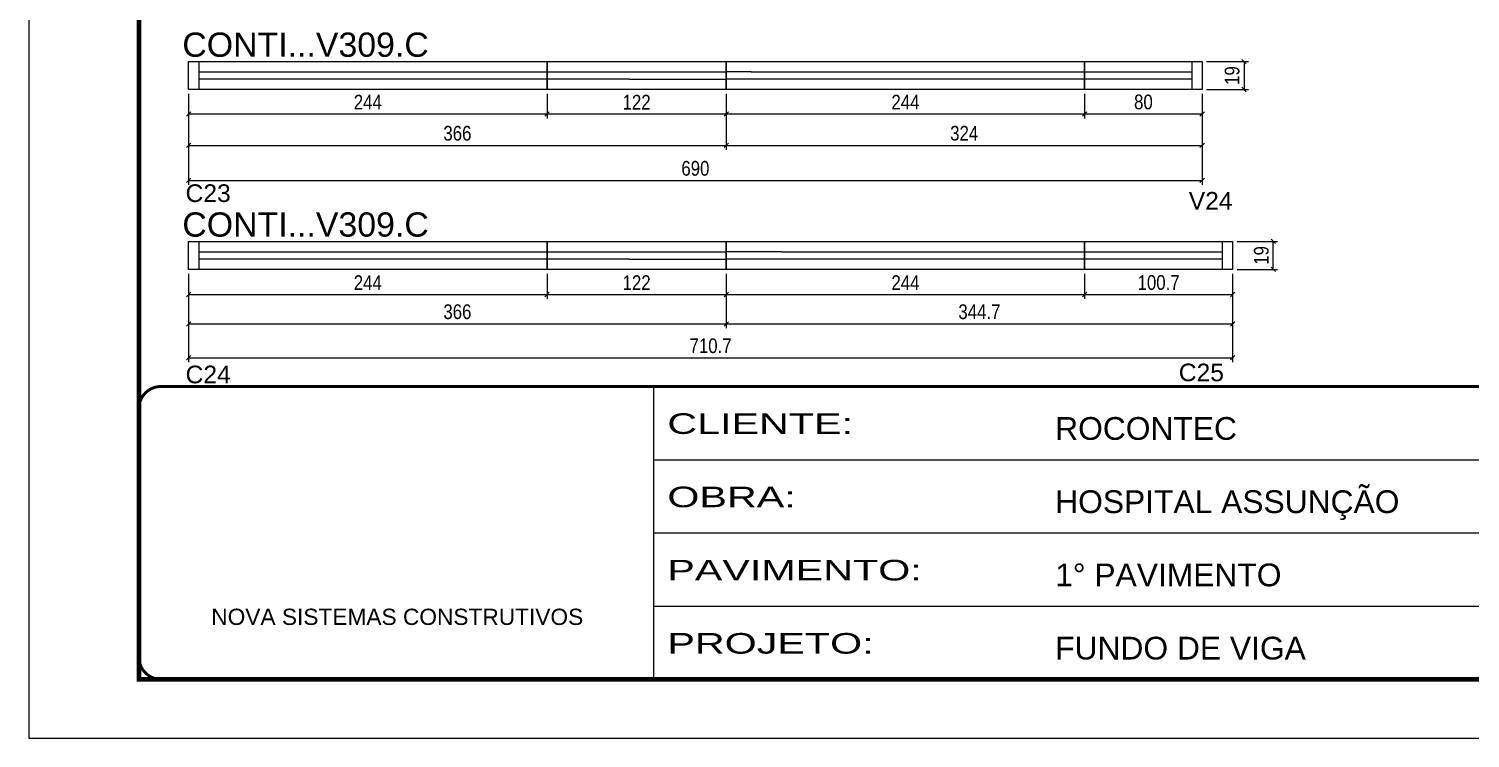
# Model space of a CAD drawing. Extents: x 3090 to 9343, y 762 to 5258.
# Drawn here: x 6273 to 7255, y 3059 to 3542 of the extents above; entities that cross this region are included whole.
import ezdxf

# ---------------------------------------------------------------- set-up
doc = ezdxf.new("R2010")
doc.units = 0
doc.linetypes.add('CONTINUO', pattern=[0])
doc.linetypes.add('DASHED', pattern=[0.75, 0.5, -0.25])
doc.layers.add('00 - FELIPE', color=2, linetype='Continuous', plot=False)
for name, color, linetype in [('5', 5, 'Continuous'), ('NOMENCLATURA', 7, 'Continuous'), ('Painéis', 200, 'Continuous'), ('SARR_2.2x7', 40, 'Continuous')]:
    doc.layers.add(name, color=color, linetype=linetype)
for name, color, linetype, lineweight in [('Escoras', 2, 'Continuous', 25), ('Folhas', 255, 'Continuous', 9), ('Romaneio', 3, 'Continuous', 13), ('SARRAFO DE PRESSAO', 251, 'DASHED', 9)]:
    doc.layers.add(name, color=color, linetype=linetype, lineweight=lineweight)
doc.styles.add('ARIAL', font='arial.ttf')
doc.styles.add('COTA TECNICA', font='techl___.ttf', dxfattribs={"height": 10})
doc.styles.add('COTA TECNICA-50', font='techl___.ttf', dxfattribs={"height": 10})
doc.styles.get("Standard").update_dxf_attribs({"font": 'arial.ttf'})
doc.styles.add('Tecnologia', font='')
doc.styles.get('Tecnologia').set_extended_font_data('Forgotten Futurist')
doc.dimstyles.new('COTA PAINEL-50', dxfattribs={"dimtxt": 10, "dimasz": 3, "dimexe": 3, "dimexo": 3, "dimgap": 3, "dimtad": 1, "dimdec": 1, "dimzin": 12, "dimdsep": 46, "dimtxsty": 'COTA TECNICA-50', "dimblk1": 'OBLIQUE', "dimblk2": 'OBLIQUE', "dimsah": 1, "dimcen": 0.9, "dimclrd": 4, "dimclre": 4, "dimclrt": 240, "dimadec": 1, "dimazin": 3, "dimtfac": 1, "dimtdec": 1, "dimtmove": 0, "dimatfit": 3, "dimfxl": 1, "dimtolj": 1, "dimtzin": 12, "dimarcsym": 0})
doc.dimstyles.new('PAINEL', dxfattribs={"dimtxt": 10, "dimasz": 3, "dimexe": 3, "dimexo": 3, "dimgap": 3, "dimtad": 1, "dimdec": 1, "dimzin": 12, "dimdsep": 46, "dimtxsty": 'COTA TECNICA', "dimblk1": 'OBLIQUE', "dimblk2": 'OBLIQUE', "dimsah": 1, "dimcen": 0.9, "dimclrd": 4, "dimclre": 4, "dimclrt": 240, "dimadec": 1, "dimazin": 3, "dimtfac": 1, "dimtdec": 1, "dimtmove": 0, "dimatfit": 3, "dimfxl": 1, "dimtolj": 1, "dimtzin": 12, "dimarcsym": 0})

# ---------------------------------------------------------------- blocks, each defined once
blk = doc.blocks.new('9999999999')
at = {"color": 30, "linetype": 'CONTINUO'}
for p, q in [((98564.56, 34230.21), (98564.56, 34429.45)), ((98564.56, 34379.64), (99583.98, 34379.64)), ((98564.56, 34329.83), (99487.98, 34329.83)), ((98564.56, 34280.02), (99487.98, 34280.02))]:
    blk.add_line(p, q, dxfattribs=at)
at = {"color": 30, "linetype": 'CONTINUO', "const_width": 2}
blk.add_lwpolyline([(99583.98, 34230.21), (99583.98, 34414.45, 0.414214), (99568.98, 34429.45), (98228.98, 34429.45, 0.414214), (98213.98, 34414.45), (98213.98, 34245.21, 0.414214), (98228.98, 34230.21), (99583.98, 34230.21)], format="xyb", dxfattribs=at)
at = {"layer": 'Folhas'}
blk.add_lwpolyline([(98138.98, 34190.21), (99623.98, 34190.21), (99623.98, 35240.21), (98138.98, 35240.21)], close=True, dxfattribs=at)
at = {"layer": 'Folhas', "color": 30, "const_width": 3}
blk.add_lwpolyline([(98213.98, 34230.21), (99583.98, 34230.21), (99583.98, 35200.21), (98213.98, 35200.21)], close=True, dxfattribs=at)
at = {"color": 7, "linetype": 'Continuous', "ltscale": 5, "style": 'ARIAL'}
for s, height, p in [('ROCONTEC', 15.483, (98837.68, 34393.13)), ('HOSPITAL ASSUNÇÃO', 15.4829, (98837.68, 34343.32)), ('1° PAVIMENTO', 15.4829, (98837.68, 34293.51)), ('NOVA SISTEMAS CONSTRUTIVOS', 11.0592, (98263.19, 34267.21)), ('FUNDO DE VIGA', 15.4829, (98837.68, 34243.7))]:
    blk.add_text(s, height=height, dxfattribs=at).set_placement(p)
at = {"layer": 'Folhas', "color": 7, "style": 'Tecnologia', "width": 1.5}
for s, p in [('CLIENTE:', (98573.65, 34397.17)), ('OBRA:', (98573.65, 34347.31)), ('PAVIMENTO:', (98573.65, 34297.5)), ('PROJETO:', (98573.65, 34247.69))]:
    blk.add_text(s, height=14, dxfattribs=at).set_placement(p)
blk = doc.blocks.new('_Oblique')
at = {"color": 0, "linetype": 'ByBlock', "lineweight": -2}
blk.add_line((-0.5, -0.5), (0.5, 0.5), dxfattribs=at)
blk = doc.blocks.new('*D24')
at = {"layer": 'Defpoints', "color": 0, "linetype": 'ByBlock', "transparency": 16777216}
for p in [(6382.18, 3500.37), (7072.21, 3500.37), (7072.21, 3438.54)]:
    blk.add_point(p, dxfattribs=at)
at = {"layer": 'Escoras', "color": 4, "linetype": 'ByBlock', "lineweight": -2, "transparency": 16777216}
for p, q in [((6382.18, 3497.37), (6382.18, 3435.54)), ((7072.21, 3497.37), (7072.21, 3435.54)), ((6382.18, 3438.54), (7072.21, 3438.54))]:
    blk.add_line(p, q, dxfattribs=at)
at = {"layer": 'Escoras', "color": 4, "linetype": 'ByBlock', "lineweight": -2, "transparency": 16777216, "xscale": 3, "yscale": 3, "zscale": 3, "rotation": 180}
blk.add_blockref('_Oblique', (6382.18, 3438.54), dxfattribs=at)
at = {"layer": 'Escoras', "color": 4, "linetype": 'ByBlock', "lineweight": -2, "transparency": 16777216, "xscale": 3, "yscale": 3, "zscale": 3}
blk.add_blockref('_Oblique', (7072.21, 3438.54), dxfattribs=at)
at = {"layer": 'Escoras', "color": 240, "linetype": 'ByBlock', "transparency": 16777216, "insert": (6727.19, 3446.67), "char_height": 10, "attachment_point": 5, "style": 'COTA TECNICA-50'}
blk.add_mtext('\\A1;690', dxfattribs=at)
blk = doc.blocks.new('*D183')
at = {"layer": 'Defpoints', "color": 0, "linetype": 'ByBlock', "transparency": 16777216}
for p in [(6382.18, 3500.37), (6626.18, 3500.37), (6626.18, 3483.7)]:
    blk.add_point(p, dxfattribs=at)
at = {"layer": 'Romaneio', "color": 4, "linetype": 'ByBlock', "lineweight": -2, "transparency": 16777216}
for p, q in [((6382.18, 3497.37), (6382.18, 3480.7)), ((6626.18, 3497.37), (6626.18, 3480.7)), ((6382.18, 3483.7), (6626.18, 3483.7))]:
    blk.add_line(p, q, dxfattribs=at)
at = {"layer": 'Romaneio', "color": 4, "linetype": 'ByBlock', "lineweight": -2, "transparency": 16777216, "xscale": 3, "yscale": 3, "zscale": 3, "rotation": 180}
blk.add_blockref('_Oblique', (6382.18, 3483.7), dxfattribs=at)
at = {"layer": 'Romaneio', "color": 4, "linetype": 'ByBlock', "lineweight": -2, "transparency": 16777216, "xscale": 3, "yscale": 3, "zscale": 3}
blk.add_blockref('_Oblique', (6626.18, 3483.7), dxfattribs=at)
at = {"layer": 'Romaneio', "color": 240, "linetype": 'ByBlock', "transparency": 16777216, "insert": (6504.18, 3491.77), "char_height": 10, "attachment_point": 5, "style": 'COTA TECNICA-50'}
blk.add_mtext('\\A1;244', dxfattribs=at)
blk = doc.blocks.new('*D184')
at = {"layer": 'Defpoints', "color": 0, "linetype": 'ByBlock', "transparency": 16777216}
for p in [(6626.18, 3500.37), (6748.18, 3500.37), (6748.18, 3483.7)]:
    blk.add_point(p, dxfattribs=at)
at = {"layer": 'Escoras', "color": 4, "linetype": 'ByBlock', "lineweight": -2, "transparency": 16777216}
for p, q in [((6626.18, 3497.37), (6626.18, 3480.7)), ((6748.18, 3497.37), (6748.18, 3480.7)), ((6626.18, 3483.7), (6748.18, 3483.7))]:
    blk.add_line(p, q, dxfattribs=at)
at = {"layer": 'Escoras', "color": 4, "linetype": 'ByBlock', "lineweight": -2, "transparency": 16777216, "xscale": 3, "yscale": 3, "zscale": 3, "rotation": 180}
blk.add_blockref('_Oblique', (6626.18, 3483.7), dxfattribs=at)
at = {"layer": 'Escoras', "color": 4, "linetype": 'ByBlock', "lineweight": -2, "transparency": 16777216, "xscale": 3, "yscale": 3, "zscale": 3}
blk.add_blockref('_Oblique', (6748.18, 3483.7), dxfattribs=at)
at = {"layer": 'Escoras', "color": 240, "linetype": 'ByBlock', "transparency": 16777216, "insert": (6687.18, 3491.75), "char_height": 10, "attachment_point": 5, "style": 'COTA TECNICA-50'}
blk.add_mtext('\\A1;122', dxfattribs=at)
blk = doc.blocks.new('*D25')
at = {"layer": 'Defpoints', "color": 0, "linetype": 'ByBlock', "transparency": 16777216}
for p in [(6992.18, 3500.37), (7072.21, 3500.37), (7072.21, 3483.7)]:
    blk.add_point(p, dxfattribs=at)
at = {"layer": 'Escoras', "color": 4, "linetype": 'ByBlock', "lineweight": -2, "transparency": 16777216}
for p, q in [((6992.18, 3497.37), (6992.18, 3480.7)), ((7072.21, 3497.37), (7072.21, 3480.7)), ((6992.18, 3483.7), (7072.21, 3483.7))]:
    blk.add_line(p, q, dxfattribs=at)
at = {"layer": 'Escoras', "color": 4, "linetype": 'ByBlock', "lineweight": -2, "transparency": 16777216, "xscale": 3, "yscale": 3, "zscale": 3, "rotation": 180}
blk.add_blockref('_Oblique', (6992.18, 3483.7), dxfattribs=at)
at = {"layer": 'Escoras', "color": 4, "linetype": 'ByBlock', "lineweight": -2, "transparency": 16777216, "xscale": 3, "yscale": 3, "zscale": 3}
blk.add_blockref('_Oblique', (7072.21, 3483.7), dxfattribs=at)
at = {"layer": 'Escoras', "color": 240, "linetype": 'ByBlock', "transparency": 16777216, "insert": (7032.19, 3491.82), "char_height": 10, "attachment_point": 5, "style": 'COTA TECNICA-50'}
blk.add_mtext('\\A1;80', dxfattribs=at)
blk = doc.blocks.new('*D26')
at = {"layer": 'Defpoints', "color": 0, "linetype": 'ByBlock', "transparency": 16777216}
for p in [(6382.18, 3377.99), (7092.91, 3377.99), (7092.91, 3317.87)]:
    blk.add_point(p, dxfattribs=at)
at = {"layer": 'Escoras', "color": 4, "linetype": 'ByBlock', "lineweight": -2, "transparency": 16777216}
for p, q in [((6382.18, 3374.99), (6382.18, 3314.87)), ((7092.91, 3374.99), (7092.91, 3314.87)), ((6382.18, 3317.87), (7092.91, 3317.87))]:
    blk.add_line(p, q, dxfattribs=at)
at = {"layer": 'Escoras', "color": 4, "linetype": 'ByBlock', "lineweight": -2, "transparency": 16777216, "xscale": 3, "yscale": 3, "zscale": 3, "rotation": 180}
blk.add_blockref('_Oblique', (6382.18, 3317.87), dxfattribs=at)
at = {"layer": 'Escoras', "color": 4, "linetype": 'ByBlock', "lineweight": -2, "transparency": 16777216, "xscale": 3, "yscale": 3, "zscale": 3}
blk.add_blockref('_Oblique', (7092.91, 3317.87), dxfattribs=at)
at = {"layer": 'Escoras', "color": 240, "linetype": 'ByBlock', "transparency": 16777216, "insert": (6737.54, 3325.97), "char_height": 10, "attachment_point": 5, "style": 'COTA TECNICA-50'}
blk.add_mtext('\\A1;710.7', dxfattribs=at)
blk = doc.blocks.new('*D185')
at = {"layer": 'Defpoints', "color": 0, "linetype": 'ByBlock', "transparency": 16777216}
for p in [(6382.18, 3377.99), (6626.18, 3377.99), (6626.18, 3360.9)]:
    blk.add_point(p, dxfattribs=at)
at = {"layer": 'Romaneio', "color": 4, "linetype": 'ByBlock', "lineweight": -2, "transparency": 16777216}
for p, q in [((6382.18, 3374.99), (6382.18, 3357.9)), ((6626.18, 3374.99), (6626.18, 3357.9)), ((6382.18, 3360.9), (6626.18, 3360.9))]:
    blk.add_line(p, q, dxfattribs=at)
at = {"layer": 'Romaneio', "color": 4, "linetype": 'ByBlock', "lineweight": -2, "transparency": 16777216, "xscale": 3, "yscale": 3, "zscale": 3, "rotation": 180}
blk.add_blockref('_Oblique', (6382.18, 3360.9), dxfattribs=at)
at = {"layer": 'Romaneio', "color": 4, "linetype": 'ByBlock', "lineweight": -2, "transparency": 16777216, "xscale": 3, "yscale": 3, "zscale": 3}
blk.add_blockref('_Oblique', (6626.18, 3360.9), dxfattribs=at)
at = {"layer": 'Romaneio', "color": 240, "linetype": 'ByBlock', "transparency": 16777216, "insert": (6504.18, 3368.97), "char_height": 10, "attachment_point": 5, "style": 'COTA TECNICA-50'}
blk.add_mtext('\\A1;244', dxfattribs=at)
blk = doc.blocks.new('*D186')
at = {"layer": 'Defpoints', "color": 0, "linetype": 'ByBlock', "transparency": 16777216}
for p in [(6626.18, 3377.99), (6748.18, 3377.99), (6748.18, 3360.9)]:
    blk.add_point(p, dxfattribs=at)
at = {"layer": 'Escoras', "color": 4, "linetype": 'ByBlock', "lineweight": -2, "transparency": 16777216}
for p, q in [((6626.18, 3374.99), (6626.18, 3357.9)), ((6748.18, 3374.99), (6748.18, 3357.9)), ((6626.18, 3360.9), (6748.18, 3360.9))]:
    blk.add_line(p, q, dxfattribs=at)
at = {"layer": 'Escoras', "color": 4, "linetype": 'ByBlock', "lineweight": -2, "transparency": 16777216, "xscale": 3, "yscale": 3, "zscale": 3, "rotation": 180}
blk.add_blockref('_Oblique', (6626.18, 3360.9), dxfattribs=at)
at = {"layer": 'Escoras', "color": 4, "linetype": 'ByBlock', "lineweight": -2, "transparency": 16777216, "xscale": 3, "yscale": 3, "zscale": 3}
blk.add_blockref('_Oblique', (6748.18, 3360.9), dxfattribs=at)
at = {"layer": 'Escoras', "color": 240, "linetype": 'ByBlock', "transparency": 16777216, "insert": (6687.18, 3368.96), "char_height": 10, "attachment_point": 5, "style": 'COTA TECNICA-50'}
blk.add_mtext('\\A1;122', dxfattribs=at)
blk = doc.blocks.new('*D27')
at = {"layer": 'Defpoints', "color": 0, "linetype": 'ByBlock', "transparency": 16777216}
for p in [(6992.18, 3377.99), (7092.91, 3377.99), (7092.91, 3360.9)]:
    blk.add_point(p, dxfattribs=at)
at = {"layer": 'Escoras', "color": 4, "linetype": 'ByBlock', "lineweight": -2, "transparency": 16777216}
for p, q in [((6992.18, 3374.99), (6992.18, 3357.9)), ((7092.91, 3374.99), (7092.91, 3357.9)), ((6992.18, 3360.9), (7092.91, 3360.9))]:
    blk.add_line(p, q, dxfattribs=at)
at = {"layer": 'Escoras', "color": 4, "linetype": 'ByBlock', "lineweight": -2, "transparency": 16777216, "xscale": 3, "yscale": 3, "zscale": 3, "rotation": 180}
blk.add_blockref('_Oblique', (6992.18, 3360.9), dxfattribs=at)
at = {"layer": 'Escoras', "color": 4, "linetype": 'ByBlock', "lineweight": -2, "transparency": 16777216, "xscale": 3, "yscale": 3, "zscale": 3}
blk.add_blockref('_Oblique', (7092.91, 3360.9), dxfattribs=at)
at = {"layer": 'Escoras', "color": 240, "linetype": 'ByBlock', "transparency": 16777216, "insert": (7042.54, 3369), "char_height": 10, "attachment_point": 5, "style": 'COTA TECNICA-50'}
blk.add_mtext('\\A1;100.7', dxfattribs=at)
blk = doc.blocks.new('*D187')
at = {"layer": 'Defpoints', "color": 0, "linetype": 'ByBlock', "transparency": 16777216}
for p in [(7072.21, 3519.37), (7072.21, 3500.37), (7100.7, 3500.37)]:
    blk.add_point(p, dxfattribs=at)
at = {"layer": 'Escoras', "color": 4, "linetype": 'ByBlock', "lineweight": -2, "transparency": 16777216}
for p, q in [((7075.21, 3519.37), (7103.7, 3519.37)), ((7100.7, 3519.37), (7100.7, 3500.37)), ((7075.21, 3500.37), (7103.7, 3500.37))]:
    blk.add_line(p, q, dxfattribs=at)
at = {"layer": 'Escoras', "color": 4, "linetype": 'ByBlock', "lineweight": -2, "transparency": 16777216, "xscale": 3, "yscale": 3, "zscale": 3}
for p, rotation in [((7100.7, 3519.37), 90), ((7100.7, 3500.37), 270)]:
    blk.add_blockref('_Oblique', p, dxfattribs=dict(at, rotation=rotation))
at = {"layer": 'Escoras', "color": 240, "linetype": 'ByBlock', "transparency": 16777216, "insert": (7092.61, 3509.87), "char_height": 10, "attachment_point": 5, "rotation": 90, "style": 'COTA TECNICA-50'}
blk.add_mtext('\\A1;19', dxfattribs=at)
blk = doc.blocks.new('*D188')
at = {"layer": 'Defpoints', "color": 0, "linetype": 'ByBlock', "transparency": 16777216}
for p in [(7092.91, 3396.99), (7120.57, 3396.99), (7092.91, 3377.99)]:
    blk.add_point(p, dxfattribs=at)
at = {"layer": 'Escoras', "color": 4, "linetype": 'ByBlock', "lineweight": -2, "transparency": 16777216}
for p, q in [((7095.91, 3396.99), (7123.57, 3396.99)), ((7120.57, 3377.99), (7120.57, 3396.99)), ((7095.91, 3377.99), (7123.57, 3377.99))]:
    blk.add_line(p, q, dxfattribs=at)
at = {"layer": 'Escoras', "color": 4, "linetype": 'ByBlock', "lineweight": -2, "transparency": 16777216, "xscale": 3, "yscale": 3, "zscale": 3}
for p, rotation in [((7120.57, 3396.99), 90), ((7120.57, 3377.99), 270)]:
    blk.add_blockref('_Oblique', p, dxfattribs=dict(at, rotation=rotation))
at = {"layer": 'Escoras', "color": 240, "linetype": 'ByBlock', "transparency": 16777216, "insert": (7112.48, 3387.49), "char_height": 10, "attachment_point": 5, "rotation": 90, "style": 'COTA TECNICA-50'}
blk.add_mtext('\\A1;19', dxfattribs=at)
blk = doc.blocks.new('*D463')
at = {"layer": '00 - FELIPE', "color": 4, "lineweight": -2, "transparency": 16777216}
for p, q in [((6382.18, 3374.99), (6382.18, 3337.9)), ((6748.18, 3374.99), (6748.18, 3337.9)), ((6382.18, 3340.9), (6748.18, 3340.9))]:
    blk.add_line(p, q, dxfattribs=at)
at = {"layer": 'Defpoints', "color": 0, "transparency": 16777216}
for p in [(6382.18, 3377.99), (6748.18, 3377.99), (6748.18, 3340.9)]:
    blk.add_point(p, dxfattribs=at)
at = {"layer": '00 - FELIPE', "color": 4, "lineweight": -2, "transparency": 16777216, "xscale": 3, "yscale": 3, "zscale": 3, "rotation": 180}
blk.add_blockref('_Oblique', (6382.18, 3340.9), dxfattribs=at)
at = {"layer": '00 - FELIPE', "color": 4, "lineweight": -2, "transparency": 16777216, "xscale": 3, "yscale": 3, "zscale": 3}
blk.add_blockref('_Oblique', (6748.18, 3340.9), dxfattribs=at)
at = {"layer": '00 - FELIPE', "color": 240, "transparency": 16777216, "insert": (6565.18, 3349.12), "char_height": 10, "attachment_point": 5, "style": 'COTA TECNICA'}
blk.add_mtext('\\A1;366', dxfattribs=at)
blk = doc.blocks.new('*D464')
at = {"layer": '00 - FELIPE', "color": 4, "lineweight": -2, "transparency": 16777216}
for p, q in [((6748.18, 3374.99), (6748.18, 3357.9)), ((6992.18, 3374.99), (6992.18, 3357.9)), ((6748.18, 3360.9), (6992.18, 3360.9))]:
    blk.add_line(p, q, dxfattribs=at)
at = {"layer": 'Defpoints', "color": 0, "transparency": 16777216}
for p in [(6748.18, 3377.99), (6992.18, 3377.99), (6992.18, 3360.9)]:
    blk.add_point(p, dxfattribs=at)
at = {"layer": '00 - FELIPE', "color": 4, "lineweight": -2, "transparency": 16777216, "xscale": 3, "yscale": 3, "zscale": 3, "rotation": 180}
blk.add_blockref('_Oblique', (6748.18, 3360.9), dxfattribs=at)
at = {"layer": '00 - FELIPE', "color": 4, "lineweight": -2, "transparency": 16777216, "xscale": 3, "yscale": 3, "zscale": 3}
blk.add_blockref('_Oblique', (6992.18, 3360.9), dxfattribs=at)
at = {"layer": '00 - FELIPE', "color": 240, "transparency": 16777216, "insert": (6870.18, 3368.97), "char_height": 10, "attachment_point": 5, "style": 'COTA TECNICA'}
blk.add_mtext('\\A1;244', dxfattribs=at)
blk = doc.blocks.new('*D465')
at = {"layer": '00 - FELIPE', "color": 4, "lineweight": -2, "transparency": 16777216}
for p, q in [((6748.18, 3374.99), (6748.18, 3337.9)), ((7092.91, 3374.99), (7092.91, 3337.9)), ((6748.18, 3340.9), (7092.91, 3340.9))]:
    blk.add_line(p, q, dxfattribs=at)
at = {"layer": 'Defpoints', "color": 0, "transparency": 16777216}
for p in [(6748.18, 3377.99), (7092.91, 3377.99), (7092.91, 3340.9)]:
    blk.add_point(p, dxfattribs=at)
at = {"layer": '00 - FELIPE', "color": 4, "lineweight": -2, "transparency": 16777216, "xscale": 3, "yscale": 3, "zscale": 3, "rotation": 180}
blk.add_blockref('_Oblique', (6748.18, 3340.9), dxfattribs=at)
at = {"layer": '00 - FELIPE', "color": 4, "lineweight": -2, "transparency": 16777216, "xscale": 3, "yscale": 3, "zscale": 3}
blk.add_blockref('_Oblique', (7092.91, 3340.9), dxfattribs=at)
at = {"layer": '00 - FELIPE', "color": 240, "transparency": 16777216, "insert": (6920.54, 3349.12), "char_height": 10, "attachment_point": 5, "style": 'COTA TECNICA'}
blk.add_mtext('\\A1;344.7', dxfattribs=at)
blk = doc.blocks.new('*D466')
at = {"layer": '00 - FELIPE', "color": 4, "lineweight": -2, "transparency": 16777216}
for p, q in [((6748.18, 3497.37), (6748.18, 3480.7)), ((6992.18, 3497.37), (6992.18, 3480.7)), ((6748.18, 3483.7), (6992.18, 3483.7))]:
    blk.add_line(p, q, dxfattribs=at)
at = {"layer": 'Defpoints', "color": 0, "transparency": 16777216}
for p in [(6748.18, 3500.37), (6992.18, 3500.37), (6992.18, 3483.7)]:
    blk.add_point(p, dxfattribs=at)
at = {"layer": '00 - FELIPE', "color": 4, "lineweight": -2, "transparency": 16777216, "xscale": 3, "yscale": 3, "zscale": 3, "rotation": 180}
blk.add_blockref('_Oblique', (6748.18, 3483.7), dxfattribs=at)
at = {"layer": '00 - FELIPE', "color": 4, "lineweight": -2, "transparency": 16777216, "xscale": 3, "yscale": 3, "zscale": 3}
blk.add_blockref('_Oblique', (6992.18, 3483.7), dxfattribs=at)
at = {"layer": '00 - FELIPE', "color": 240, "transparency": 16777216, "insert": (6870.18, 3491.77), "char_height": 10, "attachment_point": 5, "style": 'COTA TECNICA'}
blk.add_mtext('\\A1;244', dxfattribs=at)
blk = doc.blocks.new('*D467')
at = {"layer": '00 - FELIPE', "color": 4, "lineweight": -2, "transparency": 16777216}
for p, q in [((6382.18, 3497.37), (6382.18, 3459.33)), ((6748.18, 3497.37), (6748.18, 3459.33)), ((6382.18, 3462.33), (6748.18, 3462.33))]:
    blk.add_line(p, q, dxfattribs=at)
at = {"layer": 'Defpoints', "color": 0, "transparency": 16777216}
for p in [(6382.18, 3500.37), (6748.18, 3500.37), (6748.18, 3462.33)]:
    blk.add_point(p, dxfattribs=at)
at = {"layer": '00 - FELIPE', "color": 4, "lineweight": -2, "transparency": 16777216, "xscale": 3, "yscale": 3, "zscale": 3, "rotation": 180}
blk.add_blockref('_Oblique', (6382.18, 3462.33), dxfattribs=at)
at = {"layer": '00 - FELIPE', "color": 4, "lineweight": -2, "transparency": 16777216, "xscale": 3, "yscale": 3, "zscale": 3}
blk.add_blockref('_Oblique', (6748.18, 3462.33), dxfattribs=at)
at = {"layer": '00 - FELIPE', "color": 240, "transparency": 16777216, "insert": (6565.18, 3470.55), "char_height": 10, "attachment_point": 5, "style": 'COTA TECNICA'}
blk.add_mtext('\\A1;366', dxfattribs=at)
blk = doc.blocks.new('*D468')
at = {"layer": '00 - FELIPE', "color": 4, "lineweight": -2, "transparency": 16777216}
for p, q in [((6748.18, 3497.37), (6748.18, 3459.33)), ((7072.21, 3497.37), (7072.21, 3459.33)), ((6748.18, 3462.33), (7072.21, 3462.33))]:
    blk.add_line(p, q, dxfattribs=at)
at = {"layer": 'Defpoints', "color": 0, "transparency": 16777216}
for p in [(6748.18, 3500.37), (7072.21, 3500.37), (7072.21, 3462.33)]:
    blk.add_point(p, dxfattribs=at)
at = {"layer": '00 - FELIPE', "color": 4, "lineweight": -2, "transparency": 16777216, "xscale": 3, "yscale": 3, "zscale": 3, "rotation": 180}
blk.add_blockref('_Oblique', (6748.18, 3462.33), dxfattribs=at)
at = {"layer": '00 - FELIPE', "color": 4, "lineweight": -2, "transparency": 16777216, "xscale": 3, "yscale": 3, "zscale": 3}
blk.add_blockref('_Oblique', (7072.21, 3462.33), dxfattribs=at)
at = {"layer": '00 - FELIPE', "color": 240, "transparency": 16777216, "insert": (6910.19, 3470.55), "char_height": 10, "attachment_point": 5, "style": 'COTA TECNICA'}
blk.add_mtext('\\A1;324', dxfattribs=at)

msp = doc.modelspace()

# ---------------------------------------------------------------- linework, layer by layer
at = {"layer": 'Painéis', "linetype": 'Continuous'}
for points in [[(6382.18, 3519.37), (6626.18, 3519.37), (6626.18, 3500.37), (6382.18, 3500.37)], [(6626.18, 3519.37), (6748.18, 3519.37), (6748.18, 3500.37), (6626.18, 3500.37)], [(6748.18, 3519.37), (6992.18, 3519.37), (6992.18, 3500.37), (6748.18, 3500.37)], [(6992.18, 3519.37), (7072.21, 3519.37), (7072.21, 3500.37), (6992.18, 3500.37)], [(6382.18, 3396.99), (6626.18, 3396.99), (6626.18, 3377.99), (6382.18, 3377.99)], [(6626.18, 3396.99), (6748.18, 3396.99), (6748.18, 3377.99), (6626.18, 3377.99)], [(6748.18, 3396.99), (6992.18, 3396.99), (6992.18, 3377.99), (6748.18, 3377.99)], [(6992.18, 3396.99), (7092.91, 3396.99), (7092.91, 3377.99), (6992.18, 3377.99)]]:
    msp.add_lwpolyline(points, close=True, dxfattribs=at)
at = {"layer": 'SARR_2.2x7', "linetype": 'Continuous'}
for p, q in [((6389.18, 3519.37), (6389.18, 3500.37)), ((7065.21, 3519.37), (7065.21, 3500.37)), ((6389.18, 3512.37), (6682.18, 3512.37)), ((6682.18, 3507.37), (6389.18, 3507.37)), ((6682.18, 3512.37), (6748.18, 3512.37)), ((6682.18, 3507.37), (6748.18, 3507.37)), ((6765.18, 3512.37), (6748.18, 3512.37)), ((6765.18, 3507.37), (6748.18, 3507.37)), ((6765.18, 3512.37), (7065.21, 3512.37)), ((7065.21, 3507.37), (6765.18, 3507.37)), ((6389.18, 3396.99), (6389.18, 3377.99)), ((7085.91, 3396.99), (7085.91, 3377.99)), ((6389.18, 3389.99), (6682.18, 3389.99)), ((6682.18, 3389.99), (6748.18, 3389.99)), ((6785.88, 3389.99), (6748.18, 3389.99)), ((6785.88, 3389.99), (7085.91, 3389.99)), ((6682.18, 3384.99), (6389.18, 3384.99)), ((6682.18, 3384.99), (6748.18, 3384.99)), ((6785.88, 3384.99), (6748.18, 3384.99)), ((7085.91, 3384.99), (6785.88, 3384.99))]:
    msp.add_line(p, q, dxfattribs=at)

# ---------------------------------------------------------------- block references
at = {"layer": 'SARRAFO DE PRESSAO', "color": 6, "linetype": 'ByBlock'}
msp.add_blockref('9999999999', (-91865.55, -31131.1), dxfattribs=at)

# ---------------------------------------------------------------- texts
at = {"layer": '5', "linetype": 'Continuous'}
for s, p in [('C23', (6380.13, 3423.83)), ('V24', (7063.06, 3418.64)), ('C24', (6380.13, 3300.5)), ('C25', (7056.26, 3301.89))]:
    msp.add_text(s, height=12, rotation=359.99996, dxfattribs=at).set_placement(p)
at = {"layer": 'NOMENCLATURA', "linetype": 'Continuous'}
for p in [(6377.92, 3522.6), (6377.92, 3400.26)]:
    msp.add_text('CONTI...V309.C', height=16.5, dxfattribs=at).set_placement(p)

# ---------------------------------------------------------------- dimensions: what is measured, and where the dimension line sits
at = {"layer": '00 - FELIPE'}
for base, p1, p2, picture, middle in [((6748.18, 3462.33), (6382.18, 3500.37), (6748.18, 3500.37), '*D467', (6565.18, 3470.55)), ((6992.18, 3483.7), (6748.18, 3500.37), (6992.18, 3500.37), '*D466', (6870.18, 3491.77)), ((7072.21, 3462.33), (6748.18, 3500.37), (7072.21, 3500.37), '*D468', (6910.19, 3470.55)), ((6748.18, 3340.9), (6382.18, 3377.99), (6748.18, 3377.99), '*D463', (6565.18, 3349.12)), ((6992.18, 3360.9), (6748.18, 3377.99), (6992.18, 3377.99), '*D464', (6870.18, 3368.97)), ((7092.91, 3340.9), (6748.18, 3377.99), (7092.91, 3377.99), '*D465', (6920.54, 3349.12))]:
    dim = msp.add_linear_dim(base=base, p1=p1, p2=p2, dimstyle='PAINEL', dxfattribs=at)
    dim.commit()
    dim.dimension.update_dxf_attribs({"geometry": picture, "text_midpoint": middle})
at = {"layer": 'Escoras', "linetype": 'ByBlock'}
for base, p1, p2, picture, middle in [((7100.7, 3500.37), (7072.21, 3519.37), (7072.21, 3500.37), '*D187', (7092.61, 3509.87)), ((7120.57, 3396.99), (7092.91, 3377.99), (7092.91, 3396.99), '*D188', (7112.48, 3387.49))]:
    dim = msp.add_linear_dim(base=base, p1=p1, p2=p2, angle=90, dimstyle='COTA PAINEL-50', override={"dimarcsym": 1}, dxfattribs=at)
    dim.commit()
    dim.dimension.update_dxf_attribs({"geometry": picture, "text_midpoint": middle})
for base, p1, p2, picture, middle in [((7072.21, 3438.54), (6382.18, 3500.37), (7072.21, 3500.37), '*D24', (6727.19, 3446.67)), ((6748.18, 3483.7), (6626.18, 3500.37), (6748.18, 3500.37), '*D184', (6687.18, 3491.75)), ((7072.21, 3483.7), (6992.18, 3500.37), (7072.21, 3500.37), '*D25', (7032.19, 3491.82)), ((7092.91, 3317.87), (6382.18, 3377.99), (7092.91, 3377.99), '*D26', (6737.54, 3325.97)), ((6748.18, 3360.9), (6626.18, 3377.99), (6748.18, 3377.99), '*D186', (6687.18, 3368.96)), ((7092.91, 3360.9), (6992.18, 3377.99), (7092.91, 3377.99), '*D27', (7042.54, 3369))]:
    dim = msp.add_linear_dim(base=base, p1=p1, p2=p2, dimstyle='COTA PAINEL-50', override={"dimarcsym": 1}, dxfattribs=at)
    dim.commit()
    dim.dimension.update_dxf_attribs({"geometry": picture, "text_midpoint": middle})
at = {"layer": 'Romaneio', "linetype": 'ByBlock'}
for p1, p2, distance, picture, middle in [((6382.18, 3500.37), (6626.18, 3500.37), -16.68, '*D183', (6504.18, 3491.77)), ((6382.18, 3377.99), (6626.18, 3377.99), -17.09, '*D185', (6504.18, 3368.97))]:
    dim = msp.add_aligned_dim(p1=p1, p2=p2, distance=distance, dimstyle='COTA PAINEL-50', override={"dimarcsym": 1}, dxfattribs=at)
    dim.commit()
    dim.dimension.update_dxf_attribs({"geometry": picture, "text_midpoint": middle})

doc.saveas('drawing.dxf')
